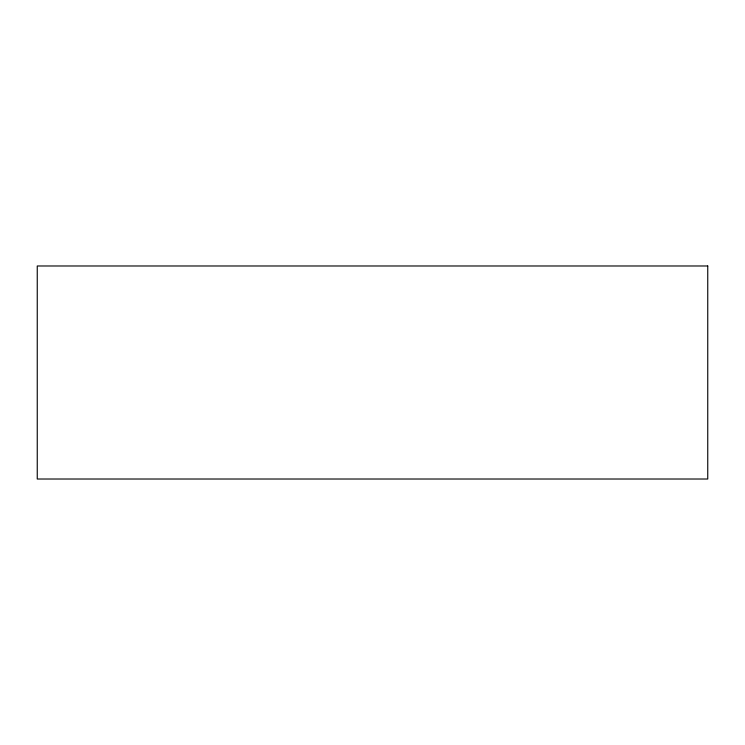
<?xml version="1.0" encoding="UTF-8"?>
<svg xmlns="http://www.w3.org/2000/svg" width="745" height="745" viewBox="0 0 745 745"><rect width="100%" height="100%" fill="white"/><g stroke="black" fill="none" stroke-linecap="round" stroke-linejoin="round"><path stroke-width="1.12" d="M707.75 265.984L37.25 265.984L37.25 479.016L707.75 479.016L707.75 265.984"/></g></svg>
